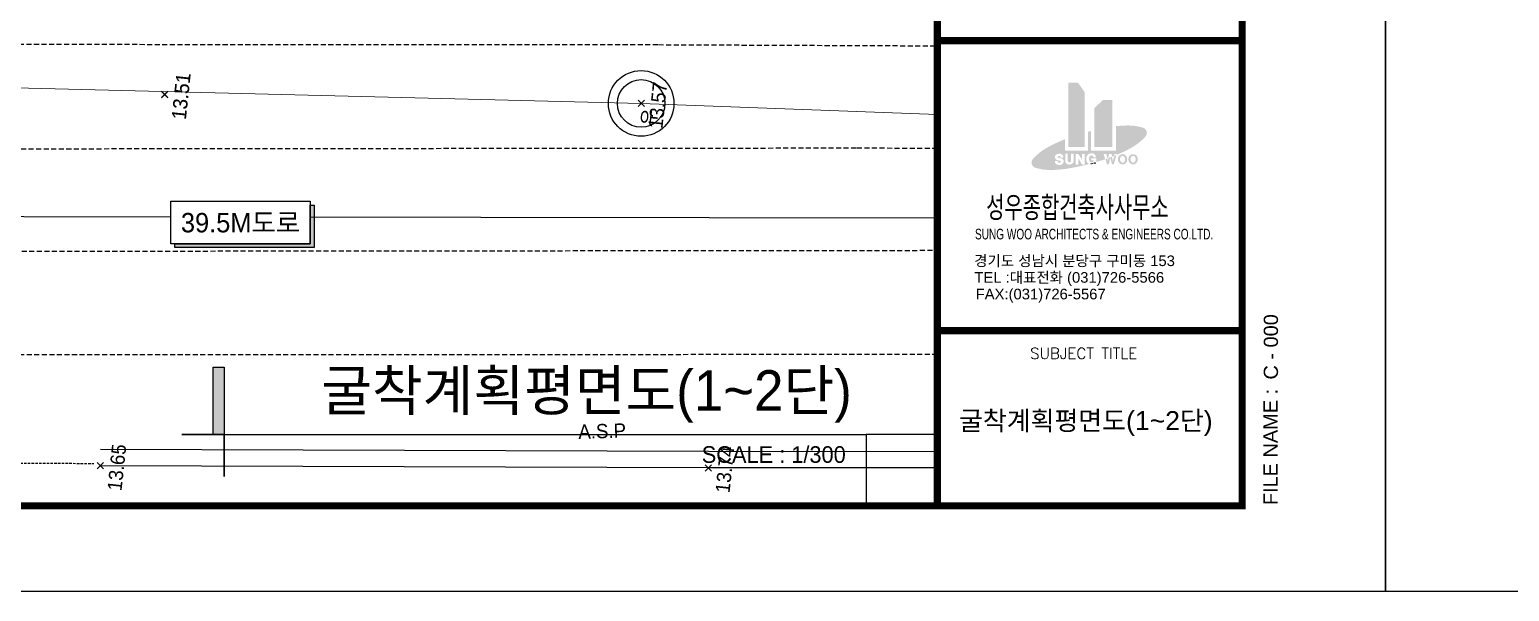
# Model space of a CAD drawing. Header units: millimetres. Extents: x 1073475 to 2890243, y -1340830 to -367733.
# Drawn here: x 1787803 to 1834495, y -456833 to -439119 of the extents above; entities that cross this region are included whole.
import ezdxf
from ezdxf.enums import TextEntityAlignment as Align
from ezdxf.xclip import XClip

# ---------------------------------------------------------------- set-up
doc = ezdxf.new("R2010")
doc.units = ezdxf.units.MM
doc.header["$LTSCALE"] = 50
doc.header["$XCLIPFRAME"] = 2
doc.header["$PDMODE"] = 3
doc.header["$PDSIZE"] = 100
doc.linetypes.add('HIDDEN2', pattern=[4.762499999999999, 3.175, -1.5875])
for name, color, linetype in [('1-우수관로', 140, '우수'), ('11', 11, 'Continuous'), ('A-SYM', 7, 'Continuous'), ('HAT', 8, 'Continuous'), ('TEX', 3, 'Continuous'), ('TEXT', 3, 'Continuous'), ('TEXT1', 7, 'Continuous'), ('TITLE-1', 3, 'Continuous'), ('우수맨홀', 1, 'Continuous'), ('중앙선', 2, 'Continuous'), ('지하지장물_전기관로', 1, 'HIDDEN2'), ('차선', 7, 'HIDDEN2'), ('측량점_높이', 8, 'Continuous'), ('측량점_심볼', 7, 'Continuous'), ('포장상태', 7, 'Continuous'), ('현황', 9, 'Continuous')]:
    doc.layers.add(name, color=color, linetype=linetype)
doc.layers.add('defpoint', color=193, linetype='Continuous', plot=False)
doc.styles.add('LT', font='')
doc.styles.add('RXHG', font='arial.ttf')
doc.styles.add('RXHS', font='SIMPLEX.SHX', dxfattribs={"bigfont": 'WHGTXT.SHX'})
doc.styles.get("Standard").update_dxf_attribs({"font": ''})
doc.styles.add('굴림체', font='')
doc.styles.add('돋움', font='')
doc.styles.get('LT').set_extended_font_data('GulimChe')
doc.styles.get('Standard').set_extended_font_data('Dotum')
doc.styles.get('굴림체').set_extended_font_data('Dotum')
doc.styles.get('돋움').set_extended_font_data('Dotum')
doc.linetypes.add('POWER_LINE', pattern='A,12.7,-5.08,["POWER",Standard,S=2.54,R=0,X=-2.54,Y=-1.27],-6.35', length=24.13)
doc.linetypes.add('우수', pattern='A,0.5,-0.05,["우수",LT,S=0.1,R=0,X=0,Y=-0.05],-0.4', length=0.95)

# ---------------------------------------------------------------- blocks, each defined once
blk = doc.blocks.new('A$405090834614')
at = {"layer": '1-우수관로', "color": 251, "linetype": '우수', "lineweight": 0, "ltscale": 80}
blk.add_lwpolyline([(121637.577662468, 164312.2568766773), (127425.2228012085, 92668.97612652183), (132943.8228011131, 11829.37612661719)], dxfattribs=at)
at = {"layer": '우수맨홀', "color": 251}
for radius in [1035.714285714286, 749.9999999999999]:
    blk.add_circle((127425.2228007317, 92668.97612658143), radius, dxfattribs=at)
at = {"layer": '중앙선', "color": 251}
for p, q in [((116222.022800684, 89350.57612660527), (114265.4228007793, 108435.0761265755)), ((116730.5106704235, 89403.4946411848), (114773.9904980659, 108487.2160074115)), ((117596.6228005886, 76335.77612659335), (116222.022800684, 89350.57612660527)), ((118104.9161949158, 76390.5359468162), (116730.5106704235, 89403.4946411848))]:
    blk.add_line(p, q, dxfattribs=at)
at = {"layer": '지하지장물_전기관로', "color": 251, "linetype": 'POWER_LINE', "ltscale": 3}
blk.add_lwpolyline([(128114.3637738228, 30390.44334718585), (124995.0176095963, 81247.48401090503), (120316.0003495216, 126000.1138224304), (117897.4424600601, 159426.3443422019), (117322.0554747581, 167477.4397581518), (116075.3830113411, 173707.4550374448), (115883.5880117416, 185784.0987192094), (118472.8274588585, 190768.1102733314)], dxfattribs=at)
at = {"layer": '차선', "color": 251}
for p, q in [((124763.5965824127, 135598.5192239583), (129326.6518211365, 92316.74274021387)), ((118223.0775592327, 135053.9408687055), (124427.050442934, 77075.9668418765)), ((121864.0091102123, 70069.12338650227), (114979.1119134426, 134740.1766417325)), ((126735.7826011181, 85772.7478183806), (122012.8895864487, 129883.2739797533)), ((129326.6518211365, 92316.74274021387), (130320.6651315689, 82549.68550124764)), ((129096.3866138458, 62935.34928548336), (126735.7826011181, 85772.7478183806))]:
    blk.add_line(p, q, dxfattribs=at)
at = {"layer": '차선', "color": 251, "ltscale": 0.5}
blk.add_line((111850.8845665455, 133108.1055271029), (114316.0175607204, 108643.0459662676), dxfattribs=at)
at = {"layer": '측량점_심볼', "color": 251}
for p in [(114265.4228007793, 108435.0761265755), (126119.2228007317, 107649.9761266112), (126125.2228007317, 107654.9761266112), (127425.2228007317, 92668.97612658143), (116222.022800684, 89350.57612660527)]:
    blk.add_point(p, dxfattribs=at)
at = {"layer": '우수맨홀', "color": 251, "style": '굴림체'}
blk.add_text('우', height=450, dxfattribs=at).set_placement((126737.2490223921, 92154.411943943))
at = {"layer": '측량점_높이', "color": 251, "style": '굴림체'}
for s, p in [('13.65', (114265.4228007793, 108135.0761265457)), ('13.51', (126119.2228007317, 107349.9761265516)), ('13.51', (126125.2228007317, 107354.9761265814)), ('13.57', (127425.2228007317, 92368.97612652183)), ('13.74', (116222.022800684, 89050.57612654567))]:
    blk.add_text(s, height=450, dxfattribs=at).set_placement(p, align=Align.TOP_CENTER)
at = {"layer": '포장상태', "color": 251, "style": '굴림체'}
blk.add_text('A.S.P', height=450, rotation=277.7205792034486, dxfattribs=at).set_placement((116899.6474180222, 92027.14216837287), align=Align.RIGHT)
blk = doc.blocks.new('dbox')
at = {"layer": 'HAT'}
h = blk.add_hatch(color=11, dxfattribs=at)
h.paths.add_polyline_path([(77433.17017800544, 9338.264989394229), (77433.17017800544, 10691.10806438106), (77634.45876490278, 10691.10806438106), (77771.7009644892, 10499.04448840226), (77771.7009644892, 9338.264989394229)])
h.paths.add_polyline_path([(78357.26777223274, 10328.87942943897), (78357.26777223274, 9338.264989394229), (77980.01919103283, 9338.264989394229), (77980.01919103283, 10162.00866703526), (78155.97918533665, 10328.87942943897)])
h = blk.add_hatch(color=11, dxfattribs=at)
edge = h.paths.add_edge_path()
edge.add_line((78388.54418312057, 9152.922575041011), (78399.89820562775, 9195.184769994172))
edge.add_line((78399.8982056209, 9195.18476998253), (78456.73067301736, 9195.18476998253))
edge.add_line((78456.73067301736, 9195.18476998253), (78451.7425326913, 9178.08257447806))
edge.add_ellipse((77492.41209751088, 11535.19478142081), major_axis=(-0.01228152565304937, 2544.85615407463), ratio=0.9999999972061123, start_angle=202.1457498920769, end_angle=210.5970623352607)
edge.add_ellipse((78218.16358976191, 10307.88592775387), major_axis=(-0.02592239020409198, 1119.022273673829), ratio=0.9999999972059727, start_angle=210.5960115768451, end_angle=228.271399793775)
edge.add_ellipse((78968.35609967873, 9638.847946335445), major_axis=(0.01018900746353609, 113.8354124499866), ratio=0.999999997205222, start_angle=228.2778554134856, end_angle=285.8703816195762)
edge.add_ellipse((78968.3560996663, 9638.847946347087), major_axis=(-0.002831095268082302, 113.8354128780933), ratio=0.9999999972058686, start_angle=-74.13617168075932, end_angle=-16.54364547465944)
edge.add_ellipse((78682.15747850577, 8675.265581203159), major_axis=(0.06516580285193342, 1119.02227206498), ratio=0.9999999972048551, start_angle=-16.53888392914867, end_angle=1.136504287797641)
edge.add_ellipse((78710.35507992646, 7249.710549445415), major_axis=(-0.04966569193290418, 2544.856153454099), ratio=0.9999999972061864, start_angle=1.1320495010803, end_angle=6.305794793125378)
edge.add_line((78430.7918522229, 9779.164491609263), (78430.7918522229, 9264.740909222513))
edge.add_line((78430.7918522229, 9264.740909222513), (77906.49511109604, 9264.740909222513))
edge.add_line((77906.49511109604, 9264.740909222513), (77906.49511109604, 9678.606837142375))
edge.add_ellipse((79083.81497395603, 5053.200327062572), major_axis=(-53.36798015143561, 4772.590419164354), ratio=0.999999997088326, start_angle=13.63977515110186, end_angle=14.40004516148103)
edge.add_line((77845.22504447875, 9662.577988831967), (77845.22504447875, 9264.740909234155))
edge.add_line((77845.22504447875, 9264.740909222513), (77359.64609801653, 9264.740909222513))
edge.add_line((77359.64609801653, 9264.740909222513), (77359.64609801653, 9503.785583113262))
edge.add_ellipse((79083.8149742404, 5053.200327970611), major_axis=(-54.3043113204216, 4772.579856323423), ratio=0.9999999971361202, start_angle=20.52459777890319, end_angle=21.42920754593017)
edge.add_ellipse((78246.25555108205, 7117.812556508405), major_axis=(0.8238589759525832, 2544.85602092231), ratio=0.999999997207298, start_angle=22.09966221284434, end_angle=30.61588749171462)
edge.add_ellipse((77520.50405885588, 8345.12141038489), major_axis=(-0.02379178284342399, 1119.022273721128), ratio=0.9999999972060911, start_angle=30.59612066744075, end_angle=48.27150888436786)
edge.add_ellipse((76770.31154893842, 9014.15939180326), major_axis=(0.004474986309083351, 113.8354128179911), ratio=0.9999999972054211, start_angle=48.27497942534542, end_angle=105.8675056314224)
edge.add_ellipse((76770.31154895583, 9014.159391791618), major_axis=(-0.01485608324786325, 113.8354119484), ratio=0.9999999972063554, start_angle=105.8577758852946, end_angle=163.4503020913804)
edge.add_ellipse((77056.51017011635, 9977.741756935604), major_axis=(-0.05446420157807931, 1119.022272636998), ratio=0.9999999972071159, start_angle=163.4549908180321, end_angle=181.1303790349391)
edge.add_ellipse((77028.3125687025, 11403.29678897274), major_axis=(0.1419998109782254, 2544.856150262608), ratio=0.9999999972080158, start_angle=181.136364724767, end_angle=189.6525900036391)
edge.add_ellipse((76654.85267434074, 13599.80701179797), major_axis=(0.5211324483387588, 4772.888767472868), ratio=0.9999999972074668, start_angle=189.6556488661869, end_angle=194.7238742666846)
edge.add_ellipse((77757.40883242062, 8815.061556588102), major_axis=(-0.01045681543930512, 201.202537881784), ratio=0.9999999972064897, start_angle=-33.15219603456262, end_angle=-28.66311442970592)
edge.add_ellipse((77876.49149922593, 9032.646865246934), major_axis=(-0.04287366883558143, 46.83801853025268), ratio=0.9999999972070481, start_angle=127.9732202737217, end_angle=151.121173919157, ccw=False)
edge.add_ellipse((-198308.1011636762, -206945.718214436), major_axis=(272662.5010675837, 220333.6168655565), ratio=0.9999999149476421, start_angle=-0.9153815835069274, end_angle=-0.9114483847429671)
edge.add_ellipse((77863.37858060855, 9052.946266338986), major_axis=(0.01651355281300524, 49.01408182322642), ratio=0.9999999972064132, start_angle=104.03628941992031, end_angle=128.0489035494364, ccw=False)
edge.add_ellipse((77667.6193083669, 9004.076351625088), major_axis=(-0.2851861305880007, 152.7527462193734), ratio=0.9999999971904927, start_angle=-76.08998420202624, end_angle=-70.28749169173827)
edge.add_ellipse((77872.52475399515, 9077.925549533975), major_axis=(-0.0451092414856096, 65.05410200631675), ratio=0.9999999971951178, start_angle=89.33612013073969, end_angle=109.7797486942913, ccw=False)
edge.add_ellipse((77637.76174649064, 9080.483036607271), major_axis=(0.04945263406679198, 169.7228134090712), ratio=0.999999997232313, start_angle=269.3925440556524, end_angle=274.5569690344935)
edge.add_ellipse((77867.20856750492, 9098.703184790967), major_axis=(-0.01201888328286393, 60.44628507941816), ratio=0.9999999972089422, start_angle=75.19940628139119, end_angle=94.52888210538902, ccw=False)
edge.add_ellipse((77686.98525534823, 9146.283901389164), major_axis=(0.3752789497891492, 125.9515640302864), ratio=0.999999997168499, start_angle=255.3815138026692, end_angle=261.3838880367564)
edge.add_ellipse((77870.65229383737, 9117.893979200511), major_axis=(-0.03007325165871742, 59.89611092535886), ratio=0.9999999972094602, start_angle=424.09302283366685, end_angle=441.18440545193243, ccw=False)
edge.add_ellipse((78586.33748721081, 8770.712218130997), major_axis=(11.59957285090205, 855.2673189143345), ratio=0.9999999971479634, start_angle=423.7323226261706, end_angle=424.89881733223854, ccw=False)
edge.add_ellipse((77873.11636562849, 9134.817765686603), major_axis=(-0.09863322991099874, 54.56050821565587), ratio=0.9999999972099276, start_angle=405.77633298846, end_angle=422.8517178406373, ccw=False)
edge.add_ellipse((77242.78970923848, 9746.075491327501), major_axis=(21.45538670594301, 823.1961253959673), ratio=0.9999999971954932, start_angle=227.3729023049699, end_angle=228.3146747104598)
edge.add_ellipse((77878.81480625589, 9149.260964043438), major_axis=(-0.08999437078483508, 48.71430073910506), ratio=0.9999999972043175, start_angle=391.3789464132352, end_angle=406.71583570383007, ccw=False)
edge.add_ellipse((80058.76624448685, 5589.783411257376), major_axis=(871.1052140826674, 4131.861906935749), ratio=0.9999999975115864, start_angle=403.17743438973235, end_angle=403.3899101133434, ccw=False)
edge.add_ellipse((77890.09781427521, 9160.501517260214), major_axis=(0.2355666769471381, 44.99213747177335), ratio=0.9999999972318634, start_angle=377.1698494725851, end_angle=391.5723006432219, ccw=False)
edge.add_ellipse((77923.05006950579, 9051.83744594123), major_axis=(-0.06320030555663743, 158.5433097022485), ratio=0.9999999971979785, start_angle=360.4931362499967, end_angle=376.8470271646437, ccw=False)
edge.add_ellipse((77922.43485884703, 9120.150724950363), major_axis=(-0.001432501649043739, 90.22727312252412), ratio=0.9999999972062945, start_angle=273.764679802488, end_angle=360.51506647003407, ccw=False)
edge.add_line((78012.4673392507, 9126.076367888309), (77962.77054461488, 9126.076367888309))
edge.add_ellipse((78018.2170348184, 9157.831606071384), major_axis=(0.007933328886973562, 63.89607485765686), ratio=0.9999999972043088, start_angle=102.41382292877142, end_angle=119.80768478653371, ccw=False)
edge.add_ellipse((77950.5902821114, 9142.95459834655), major_axis=(-3.781408414994877, 3.781408414994878), ratio=0.9999999999576459, start_angle=237.4067088047383, end_angle=277.4682663514455)
edge.add_ellipse((78051.25105471816, 9273.987941021798), major_axis=(-0.7659212334590287, 159.8846077773086), ratio=0.9999999972086386, start_angle=135.4457436915772, end_angle=142.1937953677139, ccw=False)
edge.add_ellipse((77936.85803488074, 9156.68228709983), major_axis=(-2.801702610139559, 2.80170261013956), ratio=0.9999999999900919, start_angle=-89.27978514747197, end_angle=-50.76183289460866)
edge.add_ellipse((77917.36869946233, 8963.533691893972), major_axis=(0.02003314513133503, 198.0915792820947), ratio=0.999999997203295, start_angle=-5.756038446188292, end_angle=4.196498495022613)
edge.add_ellipse((77904.60743922016, 9137.695844362548), major_axis=(-0.01094679176270783, 23.46252771184015), ratio=0.9999999972057352, start_angle=4.163971948817383, end_angle=54.24833864873367)
edge.add_ellipse((78033.0108179102, 9045.343914919416), major_axis=(0.2091723198454493, 181.6278504832725), ratio=0.9999999972022836, start_angle=54.34105566028035, end_angle=64.3717101761491)
edge.add_ellipse((77916.04148067144, 9101.623060688493), major_axis=(0.05571801594855536, 51.82359521484742), ratio=0.9999999971938962, start_angle=64.36732671156098, end_angle=86.88615408866994)
edge.add_ellipse((77997.28939138865, 9097.115522086271), major_axis=(0.008901718389162084, 133.1964762228152), ratio=0.9999999972062442, start_angle=86.82838187801057, end_angle=111.3177491409087)
edge.add_ellipse((77916.07564409234, 9065.428872830526), major_axis=(-0.02188023863529448, 46.02011828729936), ratio=0.9999999972067418, start_angle=111.2866787659629, end_angle=179.0118579370677)
edge.add_ellipse((77916.14735556958, 9069.704422867915), major_axis=(0.007514720731560144, 50.29627431265938), ratio=0.9999999972064493, start_angle=179.0476596890212, end_angle=257.4952861792383)
edge.add_line((77965.24888434293, 9058.806940377166), (77912.08982103967, 9058.806940377166))
edge.add_line((77912.08982103906, 9058.806940377166), (77912.08982103906, 9106.215527143388))
edge.add_line((77912.08982103906, 9106.215527143388), (78015.91792737413, 9106.215527143388))
edge.add_line((78015.9179273679, 9106.215527143388), (78015.9179273679, 9025.097313367878))
edge.add_ellipse((76569.40951054203, 13865.92876221269), major_axis=(-10.80593966704647, 5052.318176764768), ratio=0.999999997189153, start_angle=196.5143396982266, end_angle=198.7565463262957)
edge.add_line((78204.20263921889, 9085.396664296626), (78172.18110844548, 9195.18476998253))
edge.add_line((78172.18110844612, 9195.18476998253), (78229.01357588786, 9195.18476998253))
edge.add_line((78229.01357588786, 9195.18476998253), (78253.85125469905, 9102.733409549575))
edge.add_ellipse((76654.85267384653, 13599.80701249646), major_axis=(-55.69236456328843, 4772.563862970588), ratio=0.9999999971253899, start_angle=198.9049979629736, end_angle=199.0785405260002)
edge.add_line((78267.46503638924, 9107.59722000279), (78284.45963562542, 9195.18476998253))
edge.add_line((78284.45963562606, 9195.18476998253), (78342.19317945518, 9195.18476998253))
edge.add_line((78342.19317944834, 9195.18476998253), (78353.82031767696, 9139.54060841928))
edge.add_ellipse((76654.85267481263, 13599.80700923683), major_axis=(-89.97360238818526, 4772.040672903342), ratio=0.9999999970842961, start_angle=199.772277224438, end_angle=200.2190016377002)
h.paths.add_polyline_path([(77775.04997792325, 9195.18476998253), (77716.79148367868, 9195.18476998253), (77716.79148367868, 9074.781435084064), (77641.53939954238, 9195.18476998253), (77586.59259207945, 9195.18476998253), (77586.59259207945, 8972.007679076632), (77642.68110479781, 8972.007679076632), (77642.68110479781, 9098.451508672268), (77720.05717941848, 8972.007679076632), (77775.04997792325, 8972.007679076632)], flags=16)
edge = h.paths.add_edge_path(flags=16)
edge.add_line((77486.77344185012, 9201.694714575133), (77486.77354627434, 9053.177092263999))
edge.add_ellipse((77453.15128340019, 9053.038008876785), major_axis=(0.001527476959400649, 33.62255060037278), ratio=0.9999999972059346, start_angle=179.6320473292712, end_angle=270.23961393772674, ccw=False)
edge.add_ellipse((77452.77531508563, 9053.018677309388), major_axis=(-0.005119520348219236, 33.60288940798291), ratio=0.9999999972042368, start_angle=89.65399322161261, end_angle=180.2615598299564, ccw=False)
edge.add_line((77419.17300758322, 9053.216483076161), (77419.17300758322, 9201.694714575133))
edge.add_line((77419.17300758322, 9201.694714575133), (77365.2544763867, 9201.694714575133))
edge.add_line((77365.25447639229, 9201.694714575133), (77365.25447639229, 9046.603508094908))
edge.add_ellipse((77439.12355128443, 9048.702754717844), major_axis=(-0.008238207228097198, 73.89889731741933), ratio=0.9999999972056938, start_angle=91.62143337216563, end_angle=151.6561182099791)
edge.add_ellipse((77452.83368521492, 9079.97218452231), major_axis=(-0.007005105667726715, 107.9646020601929), ratio=0.999999997208339, start_angle=153.1317622807758, end_angle=180.0703347553263)
edge.add_ellipse((77453.00694449616, 9080.391251519672), major_axis=(-0.01653418064673738, 108.3835830911462), ratio=0.9999999972047535, start_angle=179.973433801411, end_angle=206.9120062767772)
edge.add_ellipse((77466.99292357019, 9048.595095784054), major_axis=(-0.001041159667436507, 73.72595434771539), ratio=0.9999999972062982, start_angle=208.416564706089, end_angle=268.45124956569)
edge.add_line((77540.6919730466, 9046.603508129832), (77540.6919730466, 9201.694714586774))
edge.add_line((77540.6919730466, 9201.694714575133), (77486.77344185012, 9201.694714575133))
edge = h.paths.add_edge_path(flags=16)
edge.add_line((77278.69622545244, 9103.901320734876), (77218.3752402376, 9118.981567085022))
edge.add_ellipse((77222.72808309869, 9133.874191564391), major_axis=(0.00962598906599093, 15.51571501121125), ratio=0.9999999972039759, start_angle=20.862407521878197, end_angle=163.7428664980238, ccw=False)
edge.add_ellipse((77238.62415817642, 9103.308883546793), major_axis=(0.0007983182752580555, 49.89542961759734), ratio=0.9999999972058649, start_angle=340.66038987242706, end_angle=385.4145334791326, ccw=False)
edge.add_ellipse((77246.12487258963, 9126.185781317356), major_axis=(-0.001292506345792599, 25.83026471894025), ratio=0.9999999972074705, start_angle=255.1486575155599, end_angle=339.5496997125129, ccw=False)
edge.add_line((77271.09258519698, 9119.566423295706), (77325.78722477471, 9119.566423295706))
edge.add_ellipse((77250.10085563819, 9124.122056548134), major_axis=(0.0001023122728326881, 75.8233493001663), ratio=0.9999999972056817, start_angle=266.5555466057668, end_angle=353.4554835857217)
edge.add_ellipse((77236.85555915712, 9075.507116476307), major_axis=(0.02365071448345711, 125.8618966547055), ratio=0.9999999972088847, start_angle=-10.0038806717353, end_angle=18.56131439711179)
edge.add_ellipse((77216.65032139362, 9130.25082748197), major_axis=(0.01394072005694877, 67.55675946086284), ratio=0.9999999972061576, start_angle=17.08715873008564, end_angle=163.2443842977521)
edge.add_line((77197.16102626733, 9065.56633693882), (77262.45777999127, 9050.330427703855))
edge.add_ellipse((77258.65463612232, 9034.863693405292), major_axis=(-0.004669371986026296, 15.92745275760051), ratio=0.9999999972077516, start_angle=218.2434761659424, end_angle=346.1687065590108, ccw=False)
edge.add_ellipse((77238.16435496198, 9068.024123148294), major_axis=(-0.01685923276611666, 54.83396974871593), ratio=0.9999999972038605, start_angle=165.5029959228434, end_angle=213.5929937051453, ccw=False)
edge.add_ellipse((77228.36927195126, 9040.838172209857), major_axis=(0.003028187281747139, 26.20053736477754), ratio=0.9999999972043554, start_angle=74.9915538949192, end_angle=171.4127222823484, ccw=False)
edge.add_line((77203.0632804133, 9047.626025763457), (77145.93301979726, 9047.626025763457))
edge.add_ellipse((77226.48391838314, 9045.38765293581), major_axis=(-0.002298985882020238, 80.58199307195694), ratio=0.9999999972055719, start_angle=88.40662247584072, end_angle=171.855253055633)
edge.add_ellipse((77237.39709340758, 9060.852853148128), major_axis=(0.001243003171885549, 97.81696769264357), ratio=0.9999999972025171, start_angle=166.8063152145038, end_angle=184.4101053800728)
edge.add_ellipse((77245.52543727236, 9059.50236196979), major_axis=(0.01774152811302044, 96.17887603962576), ratio=0.9999999972078704, start_angle=179.6483924612986, end_angle=218.7300127029585)
edge.add_ellipse((77262.16078486791, 9039.972124545136), major_axis=(0.005811730378207573, 70.53962245602912), ratio=0.9999999972059338, start_angle=218.1044939622206, end_angle=286.3476490697191)
edge.add_ellipse((77268.30907829115, 9040.125756250345), major_axis=(0.002936956480669689, 64.61590704178204), ratio=0.9999999972053598, start_angle=-72.25099857936641, end_angle=-9.247953216163213)
h = blk.add_hatch(color=11, dxfattribs=at)
h.paths.add_polyline_path([(78442.96600511495, 9174.525308139855), (78397.1399557759, 9156.283357054403), (78366.53544736453, 9042.366575406282), (78346.78876593662, 9136.868551067426), (78275.60135882496, 9110.52631825232), (78262.37633409334, 9042.366575406282), (78246.82764792754, 9100.242240885738), (78211.2382090741, 9087.808395661821), (78242.84650038116, 8979.437110960775), (78281.90616785645, 8979.437110960775), (78314.45589075191, 9120.485910587246), (78347.0056136598, 8979.437110960775), (78386.06528112889, 8979.437110960775)])
edge = h.paths.add_edge_path()
edge.add_ellipse((78570.76442519043, 9095.669506432081), major_axis=(-0.007021665375325509, 95.77443952039569), ratio=0.9999999972056558, start_angle=-76.32674735513727, end_angle=77.65074606211081)
edge.add_ellipse((78603.7036423657, 9082.715203508793), major_axis=(-0.006054706521852241, 130.8420666228379), ratio=0.9999999972101461, start_angle=75.19386420509093, end_angle=89.6115463618526)
edge.add_ellipse((78603.70364238927, 9084.47724555037), major_axis=(0.01038318416416761, 130.8420663754992), ratio=0.9999999972066708, start_angle=90.39034907837954, end_angle=104.8080312350908)
edge.add_ellipse((78570.76442519043, 9071.522942627082), major_axis=(0.01843581805908154, 95.77443800337916), ratio=0.9999999972056726, start_angle=102.3560823042337, end_angle=256.3335757214816)
edge.add_ellipse((78528.74583811159, 9083.392254786915), major_axis=(0.04347841514724066, 139.4171842751849), ratio=0.9999999971971709, start_angle=255.6840107503111, end_angle=270.101692906888)
edge.add_ellipse((78528.74583811159, 9083.800194272248), major_axis=(-0.04367537209896623, 139.4171842136258), ratio=0.999999997197152, start_angle=269.8982261503972, end_angle=284.3159083069977)
edge = h.paths.add_edge_path(flags=16)
edge.add_ellipse((78524.22817577832, 9083.735763956327), major_axis=(-0.01275158704742091, 100.5351695795993), ratio=0.9999999972044842, start_angle=269.9132081372828, end_angle=296.8572529937359)
edge.add_ellipse((78571.01828905437, 9107.897718414082), major_axis=(-0.006572896224439085, 47.87816138622281), ratio=0.9999999972058526, start_angle=-63.63484615678062, end_angle=66.48330695666773)
edge.add_ellipse((78612.27019267302, 9082.650773286005), major_axis=(0.0183923514971879, 96.0106736610651), ratio=0.9999999972040282, start_angle=62.50271002861897, end_angle=89.44675488506154)
edge.add_ellipse((78612.27019267302, 9084.541675773158), major_axis=(-0.01839835258058929, 96.01067365991523), ratio=0.9999999972040264, start_angle=90.5532415337038, end_angle=117.4972863901463)
edge.add_ellipse((78571.01828905437, 9059.29473064508), major_axis=(0.008079015008015656, 47.87816115585228), ratio=0.9999999972068421, start_angle=113.5184954111757, end_angle=243.6366485245471)
edge.add_ellipse((78524.22817576714, 9083.456685102836), major_axis=(-0.007440911590033, 100.5351701255199), ratio=0.9999999972060367, start_angle=243.1312391451526, end_angle=270.0752840016182)
edge = h.paths.add_edge_path()
edge.add_ellipse((78792.10254090055, 9095.669506443723), major_axis=(-0.007000752838996023, 95.77443949684044), ratio=0.999999997205624, start_angle=-76.32673484431693, end_angle=77.65075857292842)
edge.add_ellipse((78825.04175809879, 9082.715203508793), major_axis=(-0.02671827644288002, 130.8420640349049), ratio=0.9999999972100818, start_angle=75.18481562174087, end_angle=89.60249777850329)
edge.add_ellipse((78825.04175812239, 9084.47724555037), major_axis=(-0.03150859259826171, 130.8420629945037), ratio=0.9999999972002351, start_angle=90.37200465685358, end_angle=104.7896868134903)
edge.add_ellipse((78792.10254090055, 9071.52294261544), major_axis=(0.01841911184246955, 95.77443798150807), ratio=0.999999997205633, start_angle=102.3560723097922, end_angle=256.3335657270376)
edge.add_ellipse((78750.08395379252, 9083.392254786915), major_axis=(-0.0372616096138367, 139.4171860735622), ratio=0.9999999972099252, start_angle=255.6508293133556, end_angle=270.0685114701202)
edge.add_ellipse((78750.08395379252, 9083.800194272248), major_axis=(0.03702733834137099, 139.4171861359816), ratio=0.9999999972099027, start_angle=269.931392252234, end_angle=284.3490744090221)
edge = h.paths.add_edge_path(flags=16)
edge.add_ellipse((78745.56629149403, 9083.7357640611), major_axis=(0.02550254970104712, 100.5351671289608), ratio=0.9999999972081924, start_angle=269.9350094107378, end_angle=296.8790542672712)
edge.add_ellipse((78792.35640475951, 9107.89771840244), major_axis=(-0.0001013999604301582, 47.87816186429237), ratio=0.9999999972060508, start_angle=-63.62710172024538, end_angle=66.4910513931519)
edge.add_ellipse((78833.60830836018, 9082.650773286005), major_axis=(0.02003159079880487, 96.01067333307894), ratio=0.9999999972041749, start_angle=62.50368826871978, end_angle=89.44773312511822)
edge.add_ellipse((78833.60830836018, 9084.541675773158), major_axis=(-0.02001476754600289, 96.01067333658732), ratio=0.9999999972041762, start_angle=90.55227691440496, end_angle=117.4963217708034)
edge.add_ellipse((78792.3564047651, 9059.294730656722), major_axis=(0.001609008372558747, 47.87816183744745), ratio=0.9999999972070406, start_angle=113.5107527573077, end_angle=243.628905870628)
edge.add_ellipse((78745.56629147666, 9083.456684998062), major_axis=(-0.003454704538176284, 100.5351703172709), ratio=0.9999999972052365, start_angle=243.133510973969, end_angle=270.0775558304456)
h = blk.add_hatch(color=11, dxfattribs=at)
edge = h.paths.add_edge_path()
edge.add_line((78008.48849551074, 9022.89347627468), (77878.66052803956, 8986.482637000037))
edge.add_ellipse((77911.48499747805, 9056.982458418934), major_axis=(0.003347365683699045, 77.76677059355974), ratio=0.9999999972068839, start_angle=155.0359445222819, end_angle=230.6266365438579)
edge.add_line((77971.59880956163, 9007.646870881435), (77982.44871717834, 8983.77707402641))
edge.add_line((77982.44871717773, 8983.777074038051), (78008.48849551074, 8983.777074038051))
edge.add_line((78008.48849551074, 8983.777074038051), (78008.48849551074, 9022.89347627468))
at = {"layer": '11'}
for p, q in [((81088.4673200853, 57599.9999522774), (81088.4673200853, 1800.000004245201)), ((81088.4673200853, 1800.000004245201), (4288.467606187603, 1800.000004245201))]:
    blk.add_line(p, q, dxfattribs=at)
at = {"layer": '11', "const_width": 150}
blk.add_lwpolyline([(81088.4673200853, 1800.000004245201), (4288.467606187603, 1800.000004245201), (4288.467606187603, 57599.9999522774), (81088.4673200853, 57599.9999522774)], close=True, dxfattribs=at)
for points in [[(74675.32566019584, 57599.9999522774), (74675.32566019584, 1800.000004245201)], [(81088.4673200853, 11577.4127261418), (74675.32566019584, 11577.4127261418)], [(81088.4673200853, 5479.67145872867), (74675.32566019584, 5479.67145872867)]]:
    blk.add_lwpolyline(points, dxfattribs=at)
at = {"layer": 'TEXT', "color": 7}
for p, q in [((-4.547473508864641e-12, 0), (-4.547473508864641e-12, 59399.99994467944)), ((84099.99968670309, 59399.99994467944), (84099.99968670309, 0)), ((84099.99968670309, 0), (-4.547473508864641e-12, 0))]:
    blk.add_line(p, q, dxfattribs=at)
at = {"layer": 'TEX', "color": 7, "linetype": 'Continuous', "style": 'RXHG', "width": 1.000000002793968}
blk.add_text('FILE NAME : ', height=299.9999988824129, rotation=90, dxfattribs=at).set_placement((81831.31517709052, 1813.167088233691))
at = {"layer": 'TEX', "color": 6, "linetype": 'Continuous', "style": 'RXHG', "width": 0.9999999972060323}
for tag, p in [('일자', (76628.2912276935, 15972.42345706216)), ('축척', (76628.2912276935, 13925.12765882432)), ('설계번호', (76684.25094417948, 12170.08725635469))]:
    blk.add_attdef(tag, p, '', height=299.9999997206032, dxfattribs=at)
at = {"layer": 'TEX', "color": 7, "linetype": 'Continuous', "style": 'RXHG', "width": 1.000000002793968}
blk.add_attdef('파일명', (81840.45851085038, 4452.609815902193), '', height=299.9999988824129, rotation=90, dxfattribs=at)
at = {"layer": 'TEX', "linetype": 'Continuous', "style": 'RXHG', "width": 0.9999999972060323}
for tag, p in [('도면명-1', (77798.58959261666, 3389.369734464097)), ('도면명-2', (77798.58959261666, 2661.908596204885))]:
    blk.add_attdef(tag, text='', height=399.999999627471, dxfattribs=at).set_placement(p, align=Align.CENTER)
at = {"layer": 'TEXT1'}
for s, height, style, width, p in [('성우종합건축사사무소', 449.9999995809048, 'RXHG', 0.6799999980651773, (75702.48649389858, 7851.118937409134)), ('SUBJECT TITLE', 231.2936342815519, 'RXHS', 0.9999999972058553, (76628.0293518726, 4887.975839439547))]:
    blk.add_text(s, height=height, dxfattribs=dict(at, style=style, width=width)).set_placement(p)
at = {"layer": 'TEXT1', "color": 4, "style": 'RXHG'}
for s, height, width, p in [('SUNG WOO ARCHITECTS & ENGINEERS CO.LTD.', 222.8829566712957, 0.6799999981087675, (75467.1017339623, 7399.533099549531)), ('경기도 성남시 분당구 구미동 153', 222.8829566712957, 0.9999999972059359, (75450.31705918169, 6838.319344255084)), ('TEL :대표전화 (031)726-5566', 222.8829566712375, 0.999999997206197, (75454.37486427758, 6488.885926543153)), ('FAX:(031)726-5567', 222.8829566712957, 0.9999999972059359, (75481.18179695736, 6138.682363328582))]:
    blk.add_text(s, height=height, dxfattribs=dict(at, width=width)).set_placement(p)

msp = doc.modelspace()

# ---------------------------------------------------------------- hatches: boundary and pattern name
at = {"layer": 'A-SYM'}
msp.add_hatch(color=2, dxfattribs=at).paths.add_polyline_path([(1793937.294908165, -449761.8404707126), (1793597.900968772, -449761.8404707131), (1793597.900968772, -451883.0525919229), (1793937.294908166, -451883.0525919229)])

# ---------------------------------------------------------------- linework, layer by layer
at = {"layer": 'A-SYM', "color": 2}
for points in [[(1793597.900968772, -451883.0525919232), (1793597.900968772, -451883.0525919232), (1792611.537335033, -451883.0525919227), (1793597.900968772, -451883.0525919232), (1793597.900968773, -449761.8404707131), (1793937.294908166, -449761.8404707131), (1793937.294908166, -451883.0525919232), (1793597.900968772, -451883.0525919232), (1814195.721971213, -451883.0525919229)], [(1792611.537335033, -451883.0525919227), (1793937.294908166, -451883.0525919232), (1793937.294908165, -453208.8101650558), (1793937.294908166, -451883.0525919232), (1814195.721971213, -451883.0525919229)]]:
    msp.add_lwpolyline(points, dxfattribs=at)
at = {"layer": 'defpoint'}
msp.add_lwpolyline([(1814195.721971213, -451883.0525919229), (1814195.721971214, -454133.0525919227), (1816445.721971214, -454133.0525919227), (1816445.721971213, -451883.0525919227), (1814195.721971213, -451883.0525919229)], dxfattribs=at)

# ---------------------------------------------------------------- block references
ref = msp.add_blockref('dbox', (1704432.73348092, -456833.0525982904), dxfattribs=dict(xscale=1.5, yscale=1.5, zscale=1.5))
ref.add_attrib('파일명', 'C - 000', (1827193.421247202, -450154.1378744417), dxfattribs={"layer": 'TEX', "color": 7, "linetype": 'Continuous', "height": 449.9999983236194, "rotation": 90, "style": 'RXHG', "width": 1.000000002793968})
ref.add_attrib('도면명-1', '굴착계획평면도(1~2단)', dxfattribs={"layer": 'TEX', "linetype": 'Continuous', "height": 599.9999994412065, "style": 'RXHG', "width": 0.9999999972060323}).set_placement((1821130.617869843, -451748.9979965973), align=Align.CENTER)
at = {"xscale": 1.5, "yscale": 1.5, "zscale": 1.5}
msp.add_blockref('dbox', (1830582.733010974, -456833.0525982904), dxfattribs=at)
ref = msp.add_blockref('A$405090834614', (1885814.319271987, -577934.2776094573), dxfattribs=dict(rotation=83.9464212542183))
XClip(ref).set_block_clipping_path([(104661.04092568642, 187029.20086078905), (115795.371209384, 82037.65972893196), (199028.63593624806, 90864.52949452051), (187894.30565255048, 195856.0706263776)])

# ---------------------------------------------------------------- texts
at = {"layer": 'TITLE-1', "style": '돋움'}
for s, height, p in [('굴착계획평면도(1~2단)', 1275, (1813745.721971213, -450496.6889555601)), ('SCALE : 1/300 ', 525, (1813745.721971214, -452517.9010772961))]:
    msp.add_text(s, height=height, dxfattribs=at).set_placement(p, align=Align.MIDDLE_RIGHT)

# ---------------------------------------------------------------- next in the draw order: wipeouts: each hides what was drawn before it
msp.add_wipeout([(1792259.8777117578, -444529.15101147024), (1796658.200392413, -444529.15101147024), (1796658.200392413, -445869.96321262605), (1792259.8777117578, -445869.96321262605)]).dxf.layer = '현황'

# ---------------------------------------------------------------- next in the draw order: hatches: boundary and pattern name
at = {"layer": '현황'}
msp.add_hatch(color=256, dxfattribs=at).paths.add_polyline_path([(1792382.377711759, -445869.9632126261), (1796658.200392415, -445869.9632126258), (1796658.200392415, -444651.6510114698), (1796780.700392415, -444651.6510114698), (1796780.700392415, -445992.4632126258), (1792382.377711759, -445992.4632126261)])

# ---------------------------------------------------------------- next in the draw order: linework, layer by layer
for points in [[(1792259.877711758, -444529.1510114695), (1796658.200392414, -444529.1510114695), (1796658.200392415, -445869.9632126258), (1792259.877711758, -445869.9632126261)], [(1792382.377711759, -445869.9632126261), (1796658.200392415, -445869.9632126258), (1796658.200392415, -444651.6510114698), (1796780.700392415, -444651.6510114698), (1796780.700392415, -445992.4632126258), (1792382.377711759, -445992.4632126261)]]:
    msp.add_lwpolyline(points, close=True, dxfattribs=at)

# ---------------------------------------------------------------- next in the draw order: texts
at = {"layer": '현황', "style": '돋움'}
msp.add_text('39.5M도로', height=612.5, dxfattribs=at).set_placement((1794459.039052087, -445199.5571120472), align=Align.MIDDLE)

doc.saveas('drawing.dxf')
